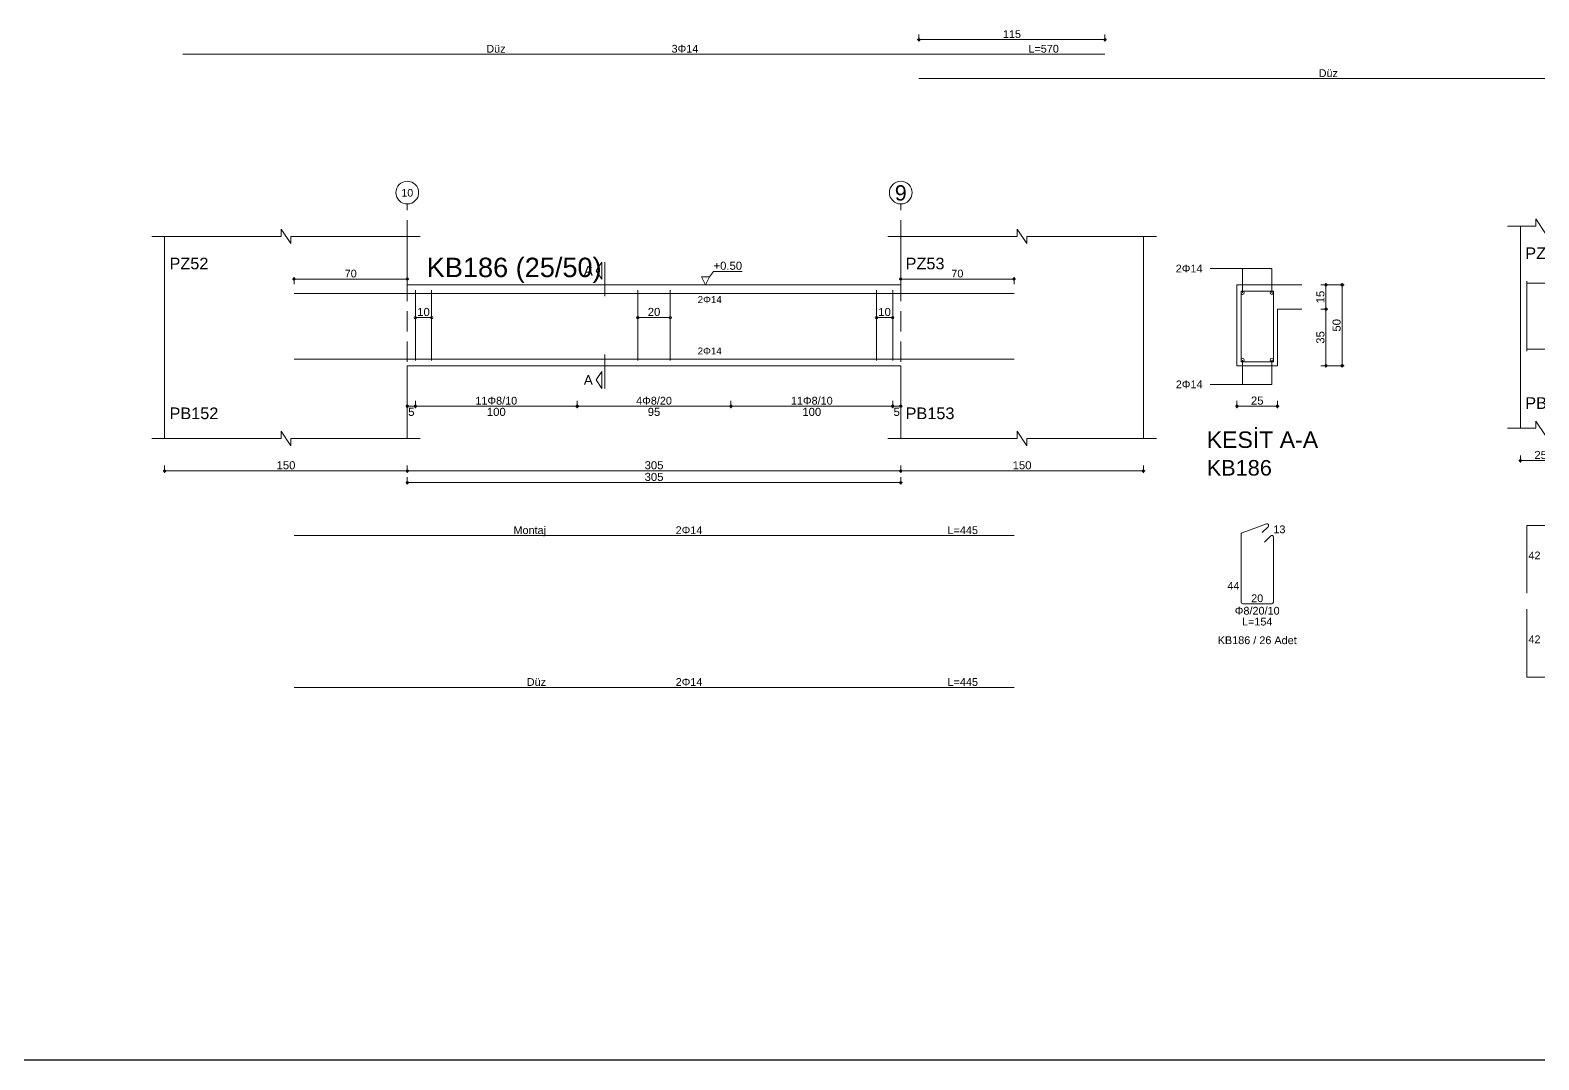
# Model space of a CAD drawing. Header units: millimetres. Extents: x 2232 to 85269, y -3593 to 5869.
# Drawn here: x 11130 to 12529, y -3593 to -2639 of the extents above; entities that cross this region are included whole.
import ezdxf

# ---------------------------------------------------------------- set-up
doc = ezdxf.new("R2010")
doc.units = ezdxf.units.MM
doc.linetypes.add('DASHDOT2', pattern=[12.7, 6.35, -3.175, 0, -3.175])
doc.linetypes.add('DASHED4', pattern=[18.75, 12.5, -6.25])
doc.layers.add('aks', color=251, linetype='DASHDOT2', lineweight=35)
for name, color, linetype in [('Donatı Topl. Uzun. Yazısı', 7, 'Continuous'), ('Donatı Uz. Yazısı', 7, 'Continuous'), ('Donatı Yazısı', 7, 'Continuous'), ('Donatı Çizgisi', 7, 'Continuous'), ('Kiriş', 7, 'Continuous'), ('Standart', 7, 'Continuous'), ('Ölçülendirme', 7, 'Continuous')]:
    doc.layers.add(name, color=color, linetype=linetype)
doc.styles.add('arial_1_18', font='arial.ttf', dxfattribs={"height": 0.2})

# ---------------------------------------------------------------- blocks, each defined once
blk = doc.blocks.new('IDE757Entity7352')
at = {"layer": 'aks', "color": 30, "linetype": 'DASHED4', "lineweight": 5}
for points in [[(4895.89, 2001.7), (4895.89, 2136.7)], [(5235.89, 2001.7), (5235.89, 2136.7)], [(5545.89, 2001.7), (5545.89, 2136.7)]]:
    blk.add_lwpolyline(points, dxfattribs=at)
at = {"layer": 'aks', "color": 1, "linetype": 'Continuous', "lineweight": 5}
for centre in [(4895.89, 2143.7), (5235.89, 2143.7), (5545.89, 2143.7)]:
    blk.add_circle(centre, 7, dxfattribs=at)
at = {"layer": 'Donatı Çizgisi', "color": 5, "linetype": 'Continuous', "lineweight": 5}
for points in [[(4874.89, 2039.3), (4874.89, 2082.7)], [(4874.89, 2081.3), (5541.89, 2081.3)], [(4900.89, 2039.9), (4900.89, 2083.5)], [(4910.89, 2039.9), (4910.89, 2083.5)], [(5055.89, 2039.9), (5055.89, 2083.5)], [(5075.89, 2039.9), (5075.89, 2083.5)], [(5220.89, 2039.9), (5220.89, 2083.5)], [(5230.89, 2039.9), (5230.89, 2083.5)], [(5265.89, 2039.9), (5265.89, 2083.5)], [(5275.89, 2039.9), (5275.89, 2083.5)], [(5380.89, 2039.9), (5380.89, 2083.5)], [(5400.89, 2039.9), (5400.89, 2083.5)], [(5505.89, 2039.9), (5505.89, 2083.5)], [(5515.89, 2039.9), (5515.89, 2083.5)], [(5541.89, 2039.3), (5541.89, 2082.7)], [(5606.23, 2039.2), (5606.23, 2082.8)], [(5606.23, 2082.8), (5626.23, 2082.8)], [(5626.23, 2039.2), (5626.23, 2082.8)], [(5725.31, 2039.2), (5725.31, 2082.8)], [(5725.31, 2082.8), (5745.31, 2082.8)], [(5745.31, 2039.2), (5745.31, 2082.8)], [(4874.89, 2040.7), (5541.89, 2040.7)], [(5606.23, 2039.2), (5626.23, 2039.2)], [(5725.31, 2039.2), (5745.31, 2039.2)], [(4874.89, 1889.7), (4874.89, 1931.7)], [(4874.89, 1931.7), (5541.89, 1931.7)], [(5541.89, 1889.7), (5541.89, 1931.7)], [(5606.23, 1890.62), (5606.23, 1932.49)], [(5606.9, 1933.44), (5621.91, 1938.91)], [(5619.33, 1933.59), (5622.98, 1937.23)], [(5620.71, 1927.68), (5624.49, 1931.46)], [(5626.23, 1890.62), (5626.23, 1930.74)], [(5725.31, 1890.62), (5725.31, 1932.49)], [(5725.98, 1933.44), (5740.99, 1938.91)], [(5738.42, 1933.59), (5742.06, 1937.23)], [(5739.8, 1927.68), (5743.57, 1931.46)], [(5745.31, 1890.62), (5745.31, 1930.74)], [(5607.25, 1889.6), (5625.21, 1889.6)], [(5726.33, 1889.6), (5744.29, 1889.6)], [(4874.89, 1837.85), (4874.89, 1879.85)], [(5541.89, 1837.85), (5541.89, 1879.85)], [(4874.89, 1837.85), (5541.89, 1837.85)]]:
    blk.add_lwpolyline(points, dxfattribs=at)
for centre in [(5607.23, 2081.8), (5625.23, 2081.8), (5726.31, 2081.8), (5744.31, 2081.8), (5607.23, 2040.2), (5625.23, 2040.2), (5726.31, 2040.2), (5744.31, 2040.2)]:
    blk.add_circle(centre, 1, dxfattribs=at)
for centre, start, end in [((5607.25, 1932.49), 110, 180), ((5622.25, 1937.95), 315, 110), ((5625.21, 1930.74), 0, 135), ((5726.33, 1932.49), 110, 180), ((5741.34, 1937.95), 315, 110), ((5744.29, 1930.74), 0, 135), ((5607.25, 1890.62), 180, 270), ((5625.21, 1890.62), 270, 0), ((5726.33, 1890.62), 180, 270), ((5744.29, 1890.62), 270, 0)]:
    blk.add_arc(centre, 1.02, start, end, dxfattribs=at)
at = {"layer": 'Kiriş', "color": 1, "linetype": 'Continuous', "lineweight": 5}
for points in [[(4880.39, 2116.7), (4880.39, 2121.2)], [(4886.39, 2112.2), (4880.39, 2121.2)], [(5245.39, 2116.7), (5245.39, 2121.2)], [(5251.39, 2112.2), (5245.39, 2121.2)], [(5530.39, 2116.7), (5530.39, 2121.2)], [(5536.39, 2112.2), (5530.39, 2121.2)], [(4862.89, 2116.7), (4880.39, 2116.7)], [(4870.89, 1991.7), (4870.89, 2116.7)], [(4886.39, 2112.2), (4886.39, 2116.7)], [(4886.39, 2116.7), (4903.89, 2116.7)], [(4895.89, 2086.7), (4895.89, 2116.7)], [(5227.89, 2116.7), (5245.39, 2116.7)], [(5235.89, 2086.7), (5235.89, 2116.7)], [(5251.39, 2116.7), (5268.89, 2116.7)], [(5251.39, 2112.2), (5251.39, 2116.7)], [(5260.89, 2086.7), (5260.89, 2116.7)], [(5512.89, 2116.7), (5530.39, 2116.7)], [(5520.89, 2086.7), (5520.89, 2116.7)], [(5536.39, 2116.7), (5553.89, 2116.7)], [(5536.39, 2112.2), (5536.39, 2116.7)], [(5545.89, 1991.7), (5545.89, 2116.7)], [(4895.89, 2086.7), (5235.89, 2086.7)], [(5260.89, 2086.7), (5520.89, 2086.7)], [(5588.73, 2086.7), (5643.73, 2086.7)], [(5707.81, 2086.7), (5747.81, 2086.7)], [(5747.81, 2036.7), (5747.81, 2086.7)], [(5588.73, 2071.7), (5603.73, 2071.7)], [(5603.73, 2036.7), (5603.73, 2071.7)], [(5628.73, 2071.7), (5643.73, 2071.7)], [(5628.73, 2036.7), (5628.73, 2071.7)], [(5707.81, 2071.7), (5722.81, 2071.7)], [(5722.81, 2036.7), (5722.81, 2071.7)], [(4895.89, 2036.7), (5235.89, 2036.7)], [(4895.89, 1991.7), (4895.89, 2036.7)], [(5235.89, 1991.7), (5235.89, 2036.7)], [(5260.89, 2036.7), (5520.89, 2036.7)], [(5260.89, 1991.7), (5260.89, 2036.7)], [(5520.89, 1991.7), (5520.89, 2036.7)], [(5603.73, 2036.7), (5628.73, 2036.7)], [(5722.81, 2036.7), (5747.81, 2036.7)], [(4886.39, 1987.2), (4880.39, 1996.2)], [(4880.39, 1991.7), (4880.39, 1996.2)], [(5251.39, 1987.2), (5245.39, 1996.2)], [(5245.39, 1991.7), (5245.39, 1996.2)], [(5536.39, 1987.2), (5530.39, 1996.2)], [(5530.39, 1991.7), (5530.39, 1996.2)], [(4862.89, 1991.7), (4880.39, 1991.7)], [(4886.39, 1991.7), (4903.89, 1991.7)], [(4886.39, 1987.2), (4886.39, 1991.7)], [(5227.89, 1991.7), (5245.39, 1991.7)], [(5251.39, 1991.7), (5268.89, 1991.7)], [(5251.39, 1987.2), (5251.39, 1991.7)], [(5512.89, 1991.7), (5530.39, 1991.7)], [(5536.39, 1991.7), (5553.89, 1991.7)], [(5536.39, 1987.2), (5536.39, 1991.7)]]:
    blk.add_lwpolyline(points, dxfattribs=at)
at = {"layer": 'Ölçülendirme', "color": 1, "linetype": 'Continuous', "lineweight": 5}
for points in [[(5026.64, 2095.45), (5030.14, 2100.7)], [(5030.14, 2090.2), (5030.14, 2100.7)], [(5031.89, 2079.7), (5031.89, 2100.7)], [(5359.64, 2095.45), (5363.14, 2100.7)], [(5363.14, 2090.2), (5363.14, 2100.7)], [(5364.89, 2079.7), (5364.89, 2100.7)], [(5030.14, 2090.2), (5026.64, 2095.45)], [(5101.14, 2086.7), (5098.64, 2091.7)], [(5098.64, 2091.7), (5103.64, 2091.7)], [(5103.64, 2091.7), (5101.14, 2086.7)], [(5103.64, 2091.7), (5106.14, 2095.03)], [(5106.14, 2095.03), (5123.82, 2095.03)], [(5363.14, 2090.2), (5359.64, 2095.45)], [(5418.14, 2086.7), (5415.64, 2091.7)], [(5415.64, 2091.7), (5420.64, 2091.7)], [(5420.64, 2091.7), (5418.14, 2086.7)], [(5420.64, 2091.7), (5423.14, 2095.03)], [(5423.14, 2095.03), (5440.82, 2095.03)], [(5587.23, 2096.8), (5625.23, 2096.8)], [(5607.23, 2081.8), (5607.23, 2096.8)], [(5625.23, 2081.8), (5625.23, 2096.8)], [(5706.31, 2096.8), (5744.31, 2096.8)], [(5726.31, 2081.8), (5726.31, 2096.8)], [(5744.31, 2081.8), (5744.31, 2096.8)], [(5101.14, 2086.7), (5101.14, 2086.7)], [(5418.14, 2086.7), (5418.14, 2086.7)], [(5655.48, 2086.7), (5669.98, 2086.7)], [(5658.73, 2035.7), (5658.73, 2087.7)], [(5668.73, 2035.7), (5668.73, 2087.7)], [(5759.56, 2086.7), (5774.06, 2086.7)], [(5762.81, 2035.7), (5762.81, 2087.7)], [(5772.81, 2035.7), (5772.81, 2087.7)], [(5655.48, 2071.7), (5659.98, 2071.7)], [(5759.56, 2071.7), (5764.06, 2071.7)], [(4900.89, 2066.5), (4910.89, 2066.5)], [(5055.89, 2066.5), (5075.89, 2066.5)], [(5220.89, 2066.5), (5230.89, 2066.5)], [(5265.89, 2066.5), (5275.89, 2066.5)], [(5380.89, 2066.5), (5400.89, 2066.5)], [(5505.89, 2066.5), (5515.89, 2066.5)], [(5031.89, 2022.7), (5031.89, 2043.7)], [(5364.89, 2022.7), (5364.89, 2043.7)], [(5026.64, 2027.95), (5030.14, 2033.2)], [(5030.14, 2022.7), (5030.14, 2033.2)], [(5359.64, 2027.95), (5363.14, 2033.2)], [(5363.14, 2022.7), (5363.14, 2033.2)], [(5607.23, 2025.2), (5607.23, 2040.2)], [(5625.23, 2025.2), (5625.23, 2040.2)], [(5655.48, 2036.7), (5669.98, 2036.7)], [(5726.31, 2025.2), (5726.31, 2040.2)], [(5744.31, 2025.2), (5744.31, 2040.2)], [(5759.56, 2036.7), (5774.06, 2036.7)], [(5030.14, 2022.7), (5026.64, 2027.95)], [(5363.14, 2022.7), (5359.64, 2027.95)], [(5587.23, 2025.2), (5625.23, 2025.2)], [(5706.31, 2025.2), (5744.31, 2025.2)], [(4895.89, 2010.45), (4895.89, 2014.95)], [(4900.89, 2010.45), (4900.89, 2014.95)], [(5000.89, 2010.45), (5000.89, 2014.95)], [(5130.89, 2010.45), (5130.89, 2014.95)], [(5230.89, 2010.45), (5230.89, 2014.95)], [(5235.89, 2010.45), (5235.89, 2014.95)], [(5260.89, 2010.45), (5260.89, 2014.95)], [(5265.89, 2010.45), (5265.89, 2014.95)], [(5365.89, 2010.45), (5365.89, 2014.95)], [(5415.89, 2010.45), (5415.89, 2014.95)], [(5515.89, 2010.45), (5515.89, 2014.95)], [(5520.89, 2010.45), (5520.89, 2014.95)], [(5603.73, 2010.45), (5603.73, 2014.95)], [(5628.73, 2010.45), (5628.73, 2014.95)], [(5722.81, 2010.45), (5722.81, 2014.95)], [(5747.81, 2010.45), (5747.81, 2014.95)], [(4894.89, 2011.7), (5236.89, 2011.7)], [(5259.89, 2011.7), (5521.89, 2011.7)], [(5602.73, 2011.7), (5629.73, 2011.7)], [(5721.81, 2011.7), (5748.81, 2011.7)], [(4869.89, 1971.7), (5546.89, 1971.7)], [(4870.89, 1970.45), (4870.89, 1974.95)], [(4895.89, 1970.45), (4895.89, 1974.95)], [(4895.89, 1963.25), (4895.89, 1967.75)], [(5235.89, 1970.45), (5235.89, 1974.95)], [(5235.89, 1963.25), (5235.89, 1967.75)], [(5260.89, 1970.45), (5260.89, 1974.95)], [(5520.89, 1970.45), (5520.89, 1974.95)], [(5545.89, 1970.45), (5545.89, 1974.95)], [(5545.89, 1963.25), (5545.89, 1967.75)], [(4894.89, 1964.5), (5546.89, 1964.5)]]:
    blk.add_lwpolyline(points, dxfattribs=at)
for centre in [(5658.73, 2086.7), (5668.73, 2086.7), (5762.81, 2086.7), (5772.81, 2086.7), (5658.73, 2071.7), (5762.81, 2071.7), (4900.89, 2066.5), (4910.89, 2066.5), (5055.89, 2066.5), (5075.89, 2066.5), (5220.89, 2066.5), (5230.89, 2066.5), (5265.89, 2066.5), (5275.89, 2066.5), (5380.89, 2066.5), (5400.89, 2066.5), (5505.89, 2066.5), (5515.89, 2066.5), (5658.73, 2036.7), (5668.73, 2036.7), (5762.81, 2036.7), (5772.81, 2036.7), (4895.89, 2011.7), (4900.89, 2011.7), (4900.89, 2011.7), (5000.89, 2011.7), (5000.89, 2011.7), (5130.89, 2011.7), (5130.89, 2011.7), (5230.89, 2011.7), (5230.89, 2011.7), (5235.89, 2011.7), (5260.89, 2011.7), (5265.89, 2011.7), (5265.89, 2011.7), (5365.89, 2011.7), (5365.89, 2011.7), (5415.89, 2011.7), (5415.89, 2011.7), (5515.89, 2011.7), (5515.89, 2011.7), (5520.89, 2011.7), (5603.73, 2011.7), (5628.73, 2011.7), (5722.81, 2011.7), (5747.81, 2011.7), (4870.89, 1971.7), (4895.89, 1971.7), (4895.89, 1971.7), (5235.89, 1971.7), (5235.89, 1971.7), (5260.89, 1971.7), (5260.89, 1971.7), (5520.89, 1971.7), (5520.89, 1971.7), (5545.89, 1971.7), (4895.89, 1964.5), (5235.89, 1964.5), (5235.89, 1964.5), (5545.89, 1964.5)]:
    blk.add_circle(centre, 0.75, dxfattribs=at)
at = {"layer": 'aks', "color": 1, "linetype": 'Continuous', "lineweight": 5, "style": 'arial_1_18'}
for s, p in [('G', (4890.76, 2138.82)), ('H', (5231.13, 2138.82)), ('I', (5544.06, 2138.82))]:
    blk.add_text(s, height=9.45, dxfattribs=at).set_placement(p)
at = {"layer": 'Donatı Topl. Uzun. Yazısı', "color": 1, "linetype": 'Continuous', "lineweight": 5, "style": 'arial_1_18'}
for s, p in [('L=751', (5489.71, 1932.66)), ('L=154', (5606.81, 1876.16)), ('L=154', (5725.9, 1876.16)), ('L=751', (5489.71, 1838.81))]:
    blk.add_text(s, height=4.8, dxfattribs=at).set_placement(p)
at = {"layer": 'Donatı Uz. Yazısı', "color": 1, "linetype": 'Continuous', "lineweight": 5, "style": 'arial_1_18'}
for s, p in [('667', (4914.91, 1932.66)), ('13', (5626.23, 1933.2)), ('13', (5745.31, 1933.2)), ('42', (4875.85, 1910.7)), ('42', (5542.85, 1910.7)), ('44', (5597.81, 1898.32)), ('44', (5716.89, 1898.32)), ('20', (5612.5, 1890.56)), ('20', (5731.58, 1890.56)), ('42', (4875.85, 1858.85)), ('42', (5542.85, 1858.85)), ('667', (4914.91, 1838.81))]:
    blk.add_text(s, height=4.8, dxfattribs=at).set_placement(p)
at = {"layer": 'Donatı Yazısı', "color": 5, "linetype": 'Continuous', "lineweight": 5, "style": 'arial_1_18'}
for s, p in [('2Φ14', (5565.89, 2094.4)), ('2Φ14', (5684.98, 2094.4)), ('2Φ14', (5565.89, 2022.8)), ('2Φ14', (5684.98, 2022.8)), ('2Φ14', (5228.4, 1932.66)), ('Φ8/20/10', (5602.37, 1882.88)), ('Φ8/20/10', (5721.45, 1882.88)), ('KB122 / 27 Adet', (5591.81, 1864.64)), ('KB123 / 23 Adet', (5710.89, 1864.64)), ('2Φ14', (5228.4, 1838.81))]:
    blk.add_text(s, height=4.8, dxfattribs=at).set_placement(p)
for p in [(5092.85, 2075.42), (5417.85, 2075.42), (5092.85, 2043.66), (5417.85, 2043.66)]:
    blk.add_text('2Φ14', height=4.32, rotation=360, dxfattribs=at).set_placement(p)
at = {"layer": 'Donatı Yazısı', "color": 1, "linetype": 'Continuous', "lineweight": 5, "style": 'arial_1_18'}
for s, p in [('Montaj', (5088.22, 1932.66)), ('Düz', (5096.42, 1838.81))]:
    blk.add_text(s, height=4.8, dxfattribs=at).set_placement(p)
at = {"layer": 'Kiriş', "color": 1, "linetype": 'Continuous', "lineweight": 5, "style": 'arial_1_18'}
for s, height, p in [('PZ38', 7.2, (4873.89, 2096.3)), ('KB122 (25/50)', 12, (4907.89, 2091.5)), ('PZ41', 7.2, (5238.89, 2096.3)), ('KB123 (25/50)', 12, (5272.89, 2091.5)), ('PZ43', 7.2, (5523.89, 2096.3)), ('PB138', 7.2, (4873.89, 2003.7)), ('PB141', 7.2, (5238.89, 2003.7)), ('PB143', 7.2, (5523.89, 2003.7)), ('KESİT A-A', 10.2, (5585.03, 1985.9)), ('KESİT B-B', 10.2, (5704.11, 1985.9)), ('KB122', 9.6, (5585.03, 1968.82)), ('KB123', 9.6, (5704.11, 1968.82))]:
    blk.add_text(s, height=height, dxfattribs=at).set_placement(p)
at = {"layer": 'Ölçülendirme', "color": 1, "linetype": 'Continuous', "lineweight": 5, "style": 'arial_1_18'}
for s, height, p in [('A', 5.95, (5019, 2092.48)), ('+0.50', 5, (5106.14, 2096.03)), ('B', 5.95, (5352, 2092.48)), ('+0.50', 5, (5423.14, 2096.03)), ('A', 5.95, (5019, 2024.98)), ('B', 5.95, (5352, 2024.98)), ('25', 5, (5612.34, 2012.66)), ('25', 5, (5731.43, 2012.66)), ('5', 5, (4896.45, 2005.7)), ('100', 5, (4945.07, 2005.7)), ('130', 5, (5060.07, 2005.7)), ('100', 5, (5175.07, 2005.7)), ('5', 5, (5231.45, 2005.7)), ('5', 5, (5261.45, 2005.7)), ('100', 5, (5310.07, 2005.7)), ('50', 5, (5387.01, 2005.7)), ('100', 5, (5460.07, 2005.7)), ('5', 5, (5516.45, 2005.7)), ('25', 5, (4879.51, 1972.7)), ('340', 5, (5060.07, 1972.7)), ('25', 5, (5244.51, 1972.7)), ('260', 5, (5385.07, 1972.7)), ('25', 5, (5529.51, 1972.7)), ('340', 5, (5060.07, 1965.5)), ('310', 5, (5385.07, 1965.5))]:
    blk.add_text(s, height=height, dxfattribs=at).set_placement(p)
for s, rotation, p in [('15', 90, (5657.77, 2075.32)), ('15', 90, (5761.85, 2075.32)), ('10', 360, (4902.01, 2067.46)), ('20', 360, (5062.01, 2067.46)), ('10', 360, (5222.01, 2067.46)), ('10', 360, (5267.01, 2067.46)), ('20', 360, (5387.01, 2067.46)), ('10', 360, (5507.01, 2067.46)), ('50', 90, (5667.77, 2057.82)), ('50', 90, (5771.85, 2057.82)), ('35', 90, (5657.77, 2050.32)), ('35', 90, (5761.85, 2050.32))]:
    blk.add_text(s, height=5, rotation=rotation, dxfattribs=at).set_placement(p)
at = {"layer": 'Ölçülendirme', "color": 5, "linetype": 'Continuous', "lineweight": 5, "style": 'arial_1_18'}
for s, p in [('11Φ8/10', (4937.97, 2012.7)), ('5Φ8/20', (5054.83, 2012.7)), ('11Φ8/10', (5167.97, 2012.7)), ('11Φ8/10', (5302.97, 2012.7)), ('1Φ8/20', (5379.83, 2012.7)), ('11Φ8/10', (5452.97, 2012.7))]:
    blk.add_text(s, height=4.8, dxfattribs=at).set_placement(p)
blk = doc.blocks.new('IDE757Entity7375')
at = {"layer": 'Donatı Çizgisi', "color": 5, "linetype": 'Continuous', "lineweight": 5}
for points in [[(25913.75, 1852.95), (26483.75, 1852.95)], [(26368.75, 1837.85), (27108.75, 1837.85)]]:
    blk.add_lwpolyline(points, dxfattribs=at)
at = {"layer": 'Ölçülendirme', "color": 1, "linetype": 'Continuous', "lineweight": 5}
for points in [[(26368.75, 1860.7), (26368.75, 1865.2)], [(26483.75, 1860.7), (26483.75, 1865.2)], [(26367.75, 1861.95), (26484.75, 1861.95)]]:
    blk.add_lwpolyline(points, dxfattribs=at)
for centre in [(26368.75, 1861.95), (26483.75, 1861.95)]:
    blk.add_circle(centre, 0.75, dxfattribs=at)
at = {"layer": 'Donatı Topl. Uzun. Yazısı', "color": 1, "linetype": 'Continuous', "lineweight": 5, "style": 'arial_1_18'}
blk.add_text('L=570', height=4.8, dxfattribs=at).set_placement((26436.41, 1853.91))
at = {"layer": 'Donatı Yazısı', "color": 1, "linetype": 'Continuous', "lineweight": 5, "style": 'arial_1_18'}
for p in [(26101.33, 1853.91), (26615.83, 1838.81)]:
    blk.add_text('Düz', height=4.8, dxfattribs=at).set_placement(p)
at = {"layer": 'Donatı Yazısı', "color": 5, "linetype": 'Continuous', "lineweight": 5, "style": 'arial_1_18'}
blk.add_text('3Φ14', height=4.8, dxfattribs=at).set_placement((26215.85, 1853.91))
at = {"layer": 'Ölçülendirme', "color": 5, "linetype": 'Continuous', "lineweight": 5, "style": 'arial_1_18'}
blk.add_text('115', height=4.8, dxfattribs=at).set_placement((26420.65, 1862.95))
blk = doc.blocks.new('IDE757Entity7378')
at = {"layer": 'aks', "color": 30, "linetype": 'DASHED4', "lineweight": 5}
for points in [[(27426.92, 1663.75), (27426.92, 1798.75)], [(27731.92, 1663.75), (27731.92, 1798.75)]]:
    blk.add_lwpolyline(points, dxfattribs=at)
at = {"layer": 'aks', "color": 1, "linetype": 'Continuous', "lineweight": 5}
for centre in [(27426.92, 1805.75), (27731.92, 1805.75)]:
    blk.add_circle(centre, 7, dxfattribs=at)
at = {"layer": 'Donatı Çizgisi', "color": 5, "linetype": 'Continuous', "lineweight": 5}
for points in [[(27431.92, 1701.95), (27431.92, 1745.55)], [(27441.92, 1701.95), (27441.92, 1745.55)], [(27569.42, 1701.95), (27569.42, 1745.55)], [(27589.42, 1701.95), (27589.42, 1745.55)], [(27716.92, 1701.95), (27716.92, 1745.55)], [(27726.92, 1701.95), (27726.92, 1745.55)], [(27942.25, 1701.25), (27942.25, 1744.85)], [(27942.25, 1744.85), (27962.25, 1744.85)], [(27962.25, 1701.25), (27962.25, 1744.85)], [(27356.92, 1743.35), (27801.92, 1743.35)], [(27356.92, 1702.75), (27801.92, 1702.75)], [(27942.25, 1701.25), (27962.25, 1701.25)], [(27942.92, 1595.49), (27957.93, 1600.96)], [(27955.36, 1595.64), (27959, 1599.28)], [(27356.92, 1593.75), (27801.92, 1593.75)], [(27942.25, 1552.67), (27942.25, 1594.54)], [(27956.73, 1589.73), (27960.51, 1593.51)], [(27962.25, 1552.67), (27962.25, 1592.79)], [(27943.27, 1551.65), (27961.23, 1551.65)], [(27356.92, 1499.9), (27801.92, 1499.9)]]:
    blk.add_lwpolyline(points, dxfattribs=at)
for centre in [(27943.25, 1743.85), (27961.25, 1743.85), (27943.25, 1702.25), (27961.25, 1702.25)]:
    blk.add_circle(centre, 1, dxfattribs=at)
for centre, start, end in [((27943.27, 1594.54), 110, 180), ((27958.28, 1600), 315, 110), ((27961.23, 1592.79), 0, 135), ((27943.27, 1552.67), 180, 270), ((27961.23, 1552.67), 270, 0)]:
    blk.add_arc(centre, 1.02, start, end, dxfattribs=at)
at = {"layer": 'Kiriş', "color": 1, "linetype": 'Continuous', "lineweight": 5}
for points in [[(27348.92, 1778.75), (27348.92, 1783.25)], [(27354.92, 1774.25), (27348.92, 1783.25)], [(27803.92, 1778.75), (27803.92, 1783.25)], [(27809.92, 1774.25), (27803.92, 1783.25)], [(27268.92, 1778.75), (27348.92, 1778.75)], [(27276.92, 1653.75), (27276.92, 1778.75)], [(27354.92, 1774.25), (27354.92, 1778.75)], [(27354.92, 1778.75), (27434.92, 1778.75)], [(27426.92, 1748.75), (27426.92, 1778.75)], [(27723.92, 1778.75), (27803.92, 1778.75)], [(27731.92, 1748.75), (27731.92, 1778.75)], [(27809.92, 1778.75), (27889.92, 1778.75)], [(27809.92, 1774.25), (27809.92, 1778.75)], [(27881.92, 1653.75), (27881.92, 1778.75)], [(27426.92, 1748.75), (27731.92, 1748.75)], [(27939.75, 1698.75), (27939.75, 1748.75)], [(27939.75, 1748.75), (27979.75, 1748.75)], [(27964.75, 1733.75), (27979.75, 1733.75)], [(27964.75, 1698.75), (27964.75, 1733.75)], [(27426.92, 1698.75), (27731.92, 1698.75)], [(27426.92, 1653.75), (27426.92, 1698.75)], [(27731.92, 1653.75), (27731.92, 1698.75)], [(27939.75, 1698.75), (27964.75, 1698.75)], [(27268.92, 1653.75), (27348.92, 1653.75)], [(27354.92, 1649.25), (27348.92, 1658.25)], [(27348.92, 1653.75), (27348.92, 1658.25)], [(27354.92, 1653.75), (27434.92, 1653.75)], [(27354.92, 1649.25), (27354.92, 1653.75)], [(27723.92, 1653.75), (27803.92, 1653.75)], [(27809.92, 1649.25), (27803.92, 1658.25)], [(27803.92, 1653.75), (27803.92, 1658.25)], [(27809.92, 1653.75), (27889.92, 1653.75)], [(27809.92, 1649.25), (27809.92, 1653.75)]]:
    blk.add_lwpolyline(points, dxfattribs=at)
at = {"layer": 'Ölçülendirme', "color": 1, "linetype": 'Continuous', "lineweight": 5}
for points in [[(27543.67, 1757.5), (27547.17, 1762.75)], [(27547.17, 1752.25), (27547.17, 1762.75)], [(27548.92, 1741.75), (27548.92, 1762.75)], [(27356.92, 1749.1), (27356.92, 1753.6)], [(27426.92, 1749.1), (27426.92, 1753.6)], [(27547.17, 1752.25), (27543.67, 1757.5)], [(27611.17, 1748.75), (27608.67, 1753.75)], [(27608.67, 1753.75), (27613.67, 1753.75)], [(27613.67, 1753.75), (27611.17, 1748.75)], [(27613.67, 1753.75), (27616.17, 1757.08)], [(27616.17, 1757.08), (27633.84, 1757.08)], [(27731.92, 1749.1), (27731.92, 1753.6)], [(27801.92, 1749.1), (27801.92, 1753.6)], [(27923.25, 1758.85), (27961.25, 1758.85)], [(27943.25, 1743.85), (27943.25, 1758.85)], [(27961.25, 1743.85), (27961.25, 1758.85)], [(27355.92, 1752.35), (27427.92, 1752.35)], [(27611.17, 1748.75), (27611.17, 1748.75)], [(27730.92, 1752.35), (27802.92, 1752.35)], [(27991.5, 1748.75), (28006, 1748.75)], [(27994.75, 1697.75), (27994.75, 1749.75)], [(28004.75, 1697.75), (28004.75, 1749.75)], [(27431.92, 1728.55), (27441.92, 1728.55)], [(27569.42, 1728.55), (27589.42, 1728.55)], [(27716.92, 1728.55), (27726.92, 1728.55)], [(27991.5, 1733.75), (27996, 1733.75)], [(27548.92, 1684.75), (27548.92, 1705.75)], [(27943.25, 1687.25), (27943.25, 1702.25)], [(27961.25, 1687.25), (27961.25, 1702.25)], [(27991.5, 1698.75), (28006, 1698.75)], [(27543.67, 1690), (27547.17, 1695.25)], [(27547.17, 1684.75), (27543.67, 1690)], [(27547.17, 1684.75), (27547.17, 1695.25)], [(27923.25, 1687.25), (27961.25, 1687.25)], [(27425.92, 1673.75), (27732.92, 1673.75)], [(27426.92, 1672.5), (27426.92, 1677)], [(27431.92, 1672.5), (27431.92, 1677)], [(27531.92, 1672.5), (27531.92, 1677)], [(27626.92, 1672.5), (27626.92, 1677)], [(27726.92, 1672.5), (27726.92, 1677)], [(27731.92, 1672.5), (27731.92, 1677)], [(27938.75, 1673.75), (27965.75, 1673.75)], [(27939.75, 1672.5), (27939.75, 1677)], [(27964.75, 1672.5), (27964.75, 1677)], [(27275.92, 1633.75), (27882.92, 1633.75)], [(27276.92, 1632.5), (27276.92, 1637)], [(27426.92, 1632.5), (27426.92, 1637)], [(27731.92, 1632.5), (27731.92, 1637)], [(27881.92, 1632.5), (27881.92, 1637)], [(27425.92, 1626.55), (27732.92, 1626.55)], [(27426.92, 1625.3), (27426.92, 1629.8)], [(27731.92, 1625.3), (27731.92, 1629.8)]]:
    blk.add_lwpolyline(points, dxfattribs=at)
for centre in [(27356.92, 1752.35), (27426.92, 1752.35), (27731.92, 1752.35), (27801.92, 1752.35), (27994.75, 1748.75), (28004.75, 1748.75), (27431.92, 1728.55), (27441.92, 1728.55), (27569.42, 1728.55), (27589.42, 1728.55), (27716.92, 1728.55), (27726.92, 1728.55), (27994.75, 1733.75), (27994.75, 1698.75), (28004.75, 1698.75), (27426.92, 1673.75), (27431.92, 1673.75), (27431.92, 1673.75), (27531.92, 1673.75), (27531.92, 1673.75), (27626.92, 1673.75), (27626.92, 1673.75), (27726.92, 1673.75), (27726.92, 1673.75), (27731.92, 1673.75), (27939.75, 1673.75), (27964.75, 1673.75), (27276.92, 1633.75), (27426.92, 1633.75), (27426.92, 1633.75), (27731.92, 1633.75), (27731.92, 1633.75), (27881.92, 1633.75), (27426.92, 1626.55), (27731.92, 1626.55)]:
    blk.add_circle(centre, 0.75, dxfattribs=at)
at = {"layer": 'aks', "color": 1, "linetype": 'Continuous', "lineweight": 5, "style": 'arial_1_18'}
for s, height, p in [('9', 9.45, (27728.24, 1800.87)), ('10', 4.725, (27423.24, 1803.31))]:
    blk.add_text(s, height=height, dxfattribs=at).set_placement(p)
at = {"layer": 'Donatı Topl. Uzun. Yazısı', "color": 1, "linetype": 'Continuous', "lineweight": 5, "style": 'arial_1_18'}
for s, p in [('L=445', (27760.83, 1594.71)), ('L=154', (27942.83, 1538.21)), ('L=445', (27760.83, 1500.86))]:
    blk.add_text(s, height=4.8, dxfattribs=at).set_placement(p)
at = {"layer": 'Donatı Uz. Yazısı', "color": 1, "linetype": 'Continuous', "lineweight": 5, "style": 'arial_1_18'}
for s, p in [('13', (27962.25, 1595.25)), ('44', (27933.83, 1560.37)), ('20', (27948.52, 1552.61))]:
    blk.add_text(s, height=4.8, dxfattribs=at).set_placement(p)
at = {"layer": 'Donatı Yazısı', "color": 5, "linetype": 'Continuous', "lineweight": 5, "style": 'arial_1_18'}
for s, p in [('2Φ14', (27901.92, 1756.45)), ('2Φ14', (27901.92, 1684.85)), ('2Φ14', (27592.77, 1594.71)), ('Φ8/20/10', (27938.39, 1544.93)), ('KB186 / 26 Adet', (27927.83, 1526.69)), ('2Φ14', (27592.77, 1500.86))]:
    blk.add_text(s, height=4.8, dxfattribs=at).set_placement(p)
for p in [(27606.38, 1737.47), (27606.38, 1705.71)]:
    blk.add_text('2Φ14', height=4.32, rotation=360, dxfattribs=at).set_placement(p)
at = {"layer": 'Donatı Yazısı', "color": 1, "linetype": 'Continuous', "lineweight": 5, "style": 'arial_1_18'}
for s, p in [('Montaj', (27492.54, 1594.71)), ('Düz', (27500.74, 1500.86))]:
    blk.add_text(s, height=4.8, dxfattribs=at).set_placement(p)
at = {"layer": 'Kiriş', "color": 1, "linetype": 'Continuous', "lineweight": 5, "style": 'arial_1_18'}
for s, height, p in [('PZ52', 7.2, (27279.92, 1758.35)), ('KB186 (25/50)', 12, (27438.92, 1753.55)), ('PZ53', 7.2, (27734.92, 1758.35)), ('PB152', 7.2, (27279.92, 1665.75)), ('PB153', 7.2, (27734.92, 1665.75)), ('KESİT A-A', 10.2, (27921.05, 1647.95)), ('KB186', 9.6, (27921.05, 1630.87))]:
    blk.add_text(s, height=height, dxfattribs=at).set_placement(p)
at = {"layer": 'Ölçülendirme', "color": 1, "linetype": 'Continuous', "lineweight": 5, "style": 'arial_1_18'}
for s, height, p in [('+0.50', 5, (27616.17, 1758.08)), ('70', 4.8, (27388.19, 1753.35)), ('A', 5.95, (27536.02, 1754.53)), ('70', 4.8, (27763.19, 1753.35)), ('A', 5.95, (27536.02, 1687.03)), ('25', 5, (27948.37, 1674.71)), ('5', 5, (27427.47, 1667.75)), ('100', 5, (27476.09, 1667.75)), ('95', 5, (27575.53, 1667.75)), ('100', 5, (27671.09, 1667.75)), ('5', 5, (27727.47, 1667.75)), ('150', 5, (27346.09, 1634.75)), ('305', 5, (27573.59, 1634.75)), ('305', 5, (27573.59, 1627.55)), ('150', 5, (27801.09, 1634.75))]:
    blk.add_text(s, height=height, dxfattribs=at).set_placement(p)
for s, rotation, p in [('15', 90, (27993.79, 1737.37)), ('10', 360, (27433.03, 1729.51)), ('20', 360, (27575.53, 1729.51)), ('10', 360, (27718.03, 1729.51)), ('50', 90, (28003.79, 1719.87)), ('35', 90, (27993.79, 1712.37))]:
    blk.add_text(s, height=5, rotation=rotation, dxfattribs=at).set_placement(p)
at = {"layer": 'Ölçülendirme', "color": 5, "linetype": 'Continuous', "lineweight": 5, "style": 'arial_1_18'}
for s, p in [('11Φ8/10', (27468.99, 1674.75)), ('4Φ8/20', (27568.35, 1674.75)), ('11Φ8/10', (27663.99, 1674.75))]:
    blk.add_text(s, height=4.8, dxfattribs=at).set_placement(p)

msp = doc.modelspace()

# ---------------------------------------------------------------- linework, layer by layer
msp.add_line((3332.4, -3593.4), (85269.2, -3593.4))

# ---------------------------------------------------------------- block references
at = {"layer": 'Standart', "xscale": 1.5, "yscale": 1.5, "zscale": 1.5}
for name, p in [('IDE757Entity7375', (-27599, -5440.4)), ('IDE757Entity7352', (5205.5, -5995.4)), ('IDE757Entity7378', (-29660.6, -5498))]:
    msp.add_blockref(name, p, dxfattribs=at)

doc.saveas('drawing.dxf')
